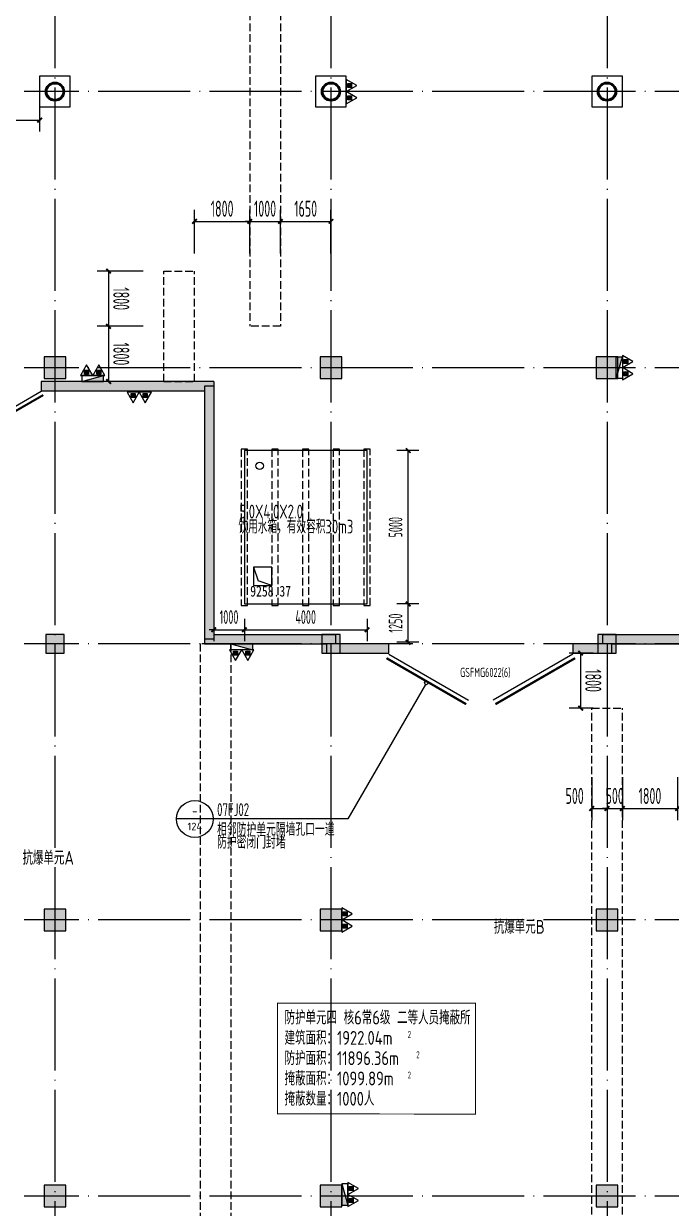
# Model space of a CAD drawing. Extents: x -473190 to 2138458, y -81875 to 2633646.
# Drawn here: x 561168 to 582284, y 44542 to 83157 of the extents above; entities that cross this region are included whole.
import ezdxf
from ezdxf.enums import TextEntityAlignment as Align

# ---------------------------------------------------------------- set-up
doc = ezdxf.new("R2010")
doc.units = 0
doc.header["$LTSCALE"] = 1000
for name, pattern in [('__DASH', [0.35, 0.25, -0.1]), ('DASH', [0.35, 0.25, -0.1]), ('DOTE', [2.42, 2, -0.2, 0.02, -0.2])]:
    doc.linetypes.add(name, pattern=pattern)
for name, color, linetype in [('A-COLUMN', 2, 'Continuous'), ('A-PUB_HATCH', 8, 'Continuous'), ('A-WALL', 2, 'Continuous'), ('DIM_IDEN', 3, 'Continuous'), ('DOTE', 1, 'DOTE'), ('PUB_DIM', 3, 'Continuous'), ('PUB_HATCH', 8, 'Continuous'), ('PUB_TEXT', 7, 'Continuous'), ('RF-KBGQ', 15, 'Continuous'), ('RF-M', 4, 'Continuous'), ('RF-MBH', 11, 'Continuous'), ('RF-QT', 30, 'Continuous'), ('S-柱', 51, 'Continuous'), ('S-柱-填充', 8, 'Continuous'), ('TWT_DASH', 8, 'DASH'), ('TWT_水箱', 7, 'Continuous'), ('W-EQUIP_消火栓', 7, 'Continuous'), ('W-EQUIP_灭火器', 7, 'Continuous'), ('索引线', 252, 'Continuous')]:
    doc.layers.add(name, color=color, linetype=linetype)
doc.layers.add('RF-WZ', color=110, linetype='Continuous', lineweight=0)
doc.styles.add('_TCH_DIM_T3', font='tssdeng.shx', dxfattribs={"width": 0.564706, "bigfont": '@@@tssdchn.shx'})
doc.styles.add('_TCH_WINDOW', font='tssdeng.shx', dxfattribs={"width": 0.8, "height": 3.5, "bigfont": 'tssdchn.shx'})
doc.styles.add('STANDARD_T3', font='gbenor.shx', dxfattribs={"bigfont": 'gbcbig.shx'})
doc.styles.add('TYDG_01', font='', dxfattribs={"width": 0.8})
doc.styles.add('TYDG_02', font='TSSDENG', dxfattribs={"width": 0.8, "bigfont": 'TSSDCHN'})
doc.styles.get('TYDG_01').set_extended_font_data('SimSun')
doc.dimstyles.new('_TCH_ARCH&&150', dxfattribs={"dimtxt": 525, "dimasz": 150, "dimexe": 375, "dimexo": 450, "dimgap": 150, "dimtad": 1, "dimdec": 0, "dimzin": 0, "dimdsep": 46, "dimtxsty": '_TCH_DIM_T3', "dimblk": 'ARCHTICK', "dimcen": 0.09, "dimclrt": 7, "dimazin": 2, "dimtfac": 1, "dimtdec": 0, "dimtix": 1, "dimtmove": 2, "dimatfit": 3, "dimfxl": 0, "dimtolj": 1, "dimtzin": 0, "dimarcsym": 0})
doc.dimstyles.new('_TWT_ARCH&&150', dxfattribs={"dimtxt": 446.25, "dimasz": 150, "dimexe": 375, "dimexo": 450, "dimgap": 189.375, "dimtad": 1, "dimdec": 0, "dimzin": 0, "dimdsep": 46, "dimtxsty": '_TCH_DIM_T3', "dimblk": 'ARCHTICK', "dimcen": 0.09, "dimclrt": 7, "dimazin": 2, "dimtfac": 1, "dimtdec": 0, "dimtix": 1, "dimtmove": 2, "dimatfit": 3, "dimfxl": 0, "dimtolj": 1, "dimtzin": 0, "dimarcsym": 0})
doc.dimstyles.new('STANDARD&&150', dxfattribs={"dimtxt": 525, "dimasz": 150, "dimexe": 375, "dimexo": 450, "dimgap": 225, "dimtad": 1, "dimdec": 0, "dimzin": 0, "dimdsep": 46, "dimtxsty": 'STANDARD_T3', "dimblk": 'ARCHTICK', "dimcen": 0.09, "dimadec": 0, "dimazin": 0, "dimtfac": 1, "dimtdec": 0, "dimtix": 1, "dimtmove": 2, "dimatfit": 3, "dimfxl": 0, "dimtolj": 1, "dimtzin": 0, "dimarcsym": 0})

# ---------------------------------------------------------------- blocks, each defined once
blk = doc.blocks.new('A$C7EFF042E')
at = {"layer": 'A-COLUMN', "color": 6}
for p, q in [((750, -65750), (-250, -65750)), ((-250, -65750), (-250, -66750)), ((750, -66750), (750, -65750)), ((9750, -65750), (8750, -65750)), ((8750, -65750), (8750, -66750)), ((9750, -66750), (9750, -65750)), ((18750, -65750), (17750, -65750)), ((17750, -65750), (17750, -66750)), ((18750, -66750), (18750, -65750)), ((-250, -66750), (750, -66750)), ((8750, -66750), (9750, -66750)), ((17750, -66750), (18750, -66750))]:
    blk.add_line(p, q, dxfattribs=at)
at = {"layer": 'S-柱', "color": 6, "lineweight": 35}
for centre in [(250, -66250), (250, -66250), (9250, -66250), (9250, -66250), (18250, -66250), (18250, -66250)]:
    blk.add_circle(centre, 300, dxfattribs=at)
at = {"layer": 'S-柱-填充', "color": 6, "lineweight": 35}
for points in [[(-20, -66250, -1), (520, -66250, -1)], [(8980, -66250, -1), (9520, -66250, -1)], [(17980, -66250, -1), (18520, -66250, -1)]]:
    blk.add_lwpolyline(points, format="xyb", close=True, dxfattribs=at)
blk = doc.blocks.new('A$C4F5A101F')
at = {"layer": 'DOTE', "color": 16, "linetype": 'DOTE', "ltscale": 1.5}
for p, q in [((-167489.7, 16373.7), (-167489.7, -213765.2)), ((-158489.7, 16373.7), (-158489.7, -213765.2)), ((-149489.7, 16373.7), (-149489.7, -213765.2)), ((-39660.8, -74507.4), (-168489.7, -74507.4))]:
    blk.add_line(p, q, dxfattribs=at)
at = {"layer": 'DOTE', "color": 127, "linetype": 'DOTE', "ltscale": 1.5}
for p, q in [((-39660.8, -83507.4), (-168489.7, -83507.4)), ((-39660.8, -92507.4), (-168489.7, -92507.4)), ((-39660.8, -101507.4), (-168489.7, -101507.4)), ((-39660.8, -110507.4), (-168489.7, -110507.4))]:
    blk.add_line(p, q, dxfattribs=at)
blk = doc.blocks.new('$TwtSys$00000434')
for p, q in [((-0.5, 0.5), (-0.5, -0.5)), ((-0.5, -0.5), (0.5, 0.5)), ((0.5, 0.5), (-0.5, 0.5)), ((0.5, -0.5), (0.5, 0.5)), ((-0.5, -0.5), (0.5, -0.5))]:
    blk.add_line(p, q)
blk.add_solid([(0.5, -0.5), (0.5, 0.5), (-0.5, -0.5)])
blk = doc.blocks.new('$TwtSys$00000546')
h = blk.add_hatch()
h.set_pattern_fill('ANSI31', color=256, scale=200, style=0)
h.set_pattern_definition([(45, (-38543.802, -6670.83), (-17.67767, 17.67767), [])])
h.paths.add_polyline_path([(-65, 174), (65, 174), (65, 44), (-65, 44)])
for points in [[(0, 344), (-198, 0), (198, 0)], [(-65, 174), (65, 174), (65, 44), (-65, 44)]]:
    blk.add_lwpolyline(points, close=True)
blk = doc.blocks.new('$DorLib2D$00000207')
at = {"color": 0}
for p, q in [((-0.5, 0.0313), (-0.067, 0.2813)), ((0.5, 0.0313), (0.067, 0.2813))]:
    blk.add_line(p, q, dxfattribs=at)
at = {"color": 0, "const_width": 0.0125}
for points in [[(-0.5125, 0.0529), (-0.0795, 0.3029)], [(0.5125, 0.0529), (0.0795, 0.3029)]]:
    blk.add_lwpolyline(points, dxfattribs=at)
blk = doc.blocks.new('rfk')
at = {"layer": 'A-PUB_HATCH'}
for points in [[(451923.2, -744210.2), (446298.1, -744210.2), (446298.1, -744510.2), (451623.2, -744510.2)], [(451923.2, -752460.2), (451623.2, -752760.2), (455598.2, -752760.2), (455898.2, -752460.2)], [(455898.2, -752460.2), (455598.2, -752760.2), (455598.2, -753060.2), (455898.2, -752760.2)], [(464598.2, -752460.2), (464898.2, -752760.2), (473598.2, -752760.2), (473898.2, -752460.2)], [(464898.2, -752760.2), (464598.2, -752460.2), (464598.2, -752760.2), (464898.2, -753060.2)], [(455598.2, -753060.2), (457633.3, -753060.2), (457633.3, -752760.2), (455898.2, -752760.2)], [(464598.2, -752760.2), (463633.3, -752760.2), (463633.3, -753060.2), (464898.2, -753060.2)]]:
    blk.add_hatch(color=256, dxfattribs=at).paths.add_polyline_path(points)
at = {"layer": 'PUB_HATCH'}
blk.add_hatch(color=256, dxfattribs=at).paths.add_polyline_path([(451923.2, -744210.2), (451623.2, -744510.2), (451623.2, -752760.2), (451923.2, -752460.2)])
at = {"layer": 'RF-QT'}
for p, q in [((451923.2, -744210.2), (446298.1, -744210.2)), ((446298.1, -744210.2), (446298.1, -744510.2)), ((451923.2, -744210.2), (451923.2, -752460.2)), ((446298.1, -744510.2), (451623.2, -744510.2)), ((451623.2, -744510.2), (451623.2, -752760.2)), ((451923.2, -752460.2), (455898.2, -752460.2)), ((455898.2, -752460.2), (455898.2, -752760.2)), ((464598.2, -752460.2), (473898.2, -752460.2)), ((464598.2, -752460.2), (464598.2, -752760.2)), ((451623.2, -752760.2), (455598.2, -752760.2)), ((455598.2, -752760.2), (455598.2, -753060.2)), ((457633.3, -752760.2), (455898.2, -752760.2)), ((457633.3, -753060.2), (457633.3, -752760.2)), ((464598.2, -752760.2), (463633.3, -752760.2)), ((463633.3, -752760.2), (463633.3, -753060.2)), ((464898.2, -752760.2), (473598.2, -752760.2)), ((464898.2, -752760.2), (464898.2, -753060.2)), ((455598.2, -753060.2), (457633.3, -753060.2)), ((463633.3, -753060.2), (464898.2, -753060.2))]:
    blk.add_line(p, q, dxfattribs=at)
at = {"layer": 'RF-M'}
ref = blk.add_blockref('$DorLib2D$00000207', (443548.1, -744360.2), dxfattribs=dict(at, xscale=-5500, yscale=-5500, zscale=300, rotation=4.176980825582508e-12))
ref.add_attrib('A', 'GSFMG5522(6)', (442785.7, -744036.9), dxfattribs={"layer": 'RF-MBH', "height": 297.5, "style": '_TCH_WINDOW', "width": 0.564706})
ref = blk.add_blockref('$DorLib2D$00000207', (460633.3, -752910.2), dxfattribs=dict(at, xscale=6000, yscale=6000, zscale=300, rotation=180))
ref.add_attrib('A', 'GSFMG6022(6)', (459960.6, -753840.1), dxfattribs={"layer": 'RF-MBH', "height": 297.5, "style": '_TCH_WINDOW', "width": 0.564706})
blk = doc.blocks.new('_ArchTick')
at = {"color": 0, "linetype": 'ByBlock', "const_width": 0.4}
blk.add_lwpolyline([(-0.5, -0.5), (0.5, 0.5)], dxfattribs=at)
blk = doc.blocks.new('*D5714')
at = {"layer": 'Defpoints', "color": 0, "transparency": 16777216}
for p in [(-236419, -225929), (-234619, -225929), (-234619, -227509)]:
    blk.add_point(p, dxfattribs=at)
at = {"layer": 'PUB_DIM', "color": 0, "lineweight": -2, "transparency": 16777216}
for p, q in [((-236419, -226379), (-236419, -227884)), ((-234619, -226379), (-234619, -227884)), ((-236419, -227509), (-234619, -227509))]:
    blk.add_line(p, q, dxfattribs=at)
at = {"layer": 'PUB_DIM', "color": 0, "lineweight": -2, "transparency": 16777216, "xscale": 150, "yscale": 150, "zscale": 150, "rotation": 180}
blk.add_blockref('_ArchTick', (-236419, -227509), dxfattribs=at)
at = {"layer": 'PUB_DIM', "color": 0, "lineweight": -2, "transparency": 16777216, "xscale": 150, "yscale": 150, "zscale": 150}
blk.add_blockref('_ArchTick', (-234619, -227509), dxfattribs=at)
at = {"layer": 'PUB_DIM', "color": 7, "transparency": 16777216, "insert": (-235519, -227096), "char_height": 525, "attachment_point": 5, "style": '_TCH_DIM_T3'}
blk.add_mtext('\\A1;1800', dxfattribs=at)
blk = doc.blocks.new('*D5715')
at = {"layer": 'Defpoints', "color": 0, "transparency": 16777216}
for p in [(-234619, -225929), (-232819, -225929), (-232819, -227509)]:
    blk.add_point(p, dxfattribs=at)
at = {"layer": 'PUB_DIM', "color": 0, "lineweight": -2, "transparency": 16777216}
for p, q in [((-234619, -226379), (-234619, -227884)), ((-232819, -226379), (-232819, -227884)), ((-234619, -227509), (-232819, -227509))]:
    blk.add_line(p, q, dxfattribs=at)
at = {"layer": 'PUB_DIM', "color": 0, "lineweight": -2, "transparency": 16777216, "xscale": 150, "yscale": 150, "zscale": 150, "rotation": 180}
blk.add_blockref('_ArchTick', (-234619, -227509), dxfattribs=at)
at = {"layer": 'PUB_DIM', "color": 0, "lineweight": -2, "transparency": 16777216, "xscale": 150, "yscale": 150, "zscale": 150}
blk.add_blockref('_ArchTick', (-232819, -227509), dxfattribs=at)
at = {"layer": 'PUB_DIM', "color": 7, "transparency": 16777216, "insert": (-233719, -227096), "char_height": 525, "attachment_point": 5, "style": '_TCH_DIM_T3'}
blk.add_mtext('\\A1;1800', dxfattribs=at)
blk = doc.blocks.new('*D5717')
at = {"layer": 'Defpoints', "color": 0, "transparency": 16777216}
for p in [(-238041, -222908), (-236539, -222908), (-236539, -224708)]:
    blk.add_point(p, dxfattribs=at)
at = {"layer": 'PUB_DIM', "color": 0, "lineweight": -2, "transparency": 16777216}
for p, q in [((-236989, -222908), (-238416, -222908)), ((-238041, -224708), (-238041, -222908)), ((-236989, -224708), (-238416, -224708))]:
    blk.add_line(p, q, dxfattribs=at)
at = {"layer": 'PUB_DIM', "color": 0, "lineweight": -2, "transparency": 16777216, "xscale": 150, "yscale": 150, "zscale": 150}
for p, rotation in [((-238041, -222908), 90), ((-238041, -224708), 270)]:
    blk.add_blockref('_ArchTick', p, dxfattribs=dict(at, rotation=rotation))
at = {"layer": 'PUB_DIM', "color": 7, "transparency": 16777216, "insert": (-238453, -223808), "char_height": 525, "attachment_point": 5, "rotation": 90, "style": '_TCH_DIM_T3'}
blk.add_mtext('\\A1;1800', dxfattribs=at)
blk = doc.blocks.new('*D5718')
at = {"layer": 'Defpoints', "color": 0, "transparency": 16777216}
for p in [(-238041, -221908), (-236539, -221908), (-236539, -222908)]:
    blk.add_point(p, dxfattribs=at)
at = {"layer": 'PUB_DIM', "color": 0, "lineweight": -2, "transparency": 16777216}
for p, q in [((-236989, -221908), (-238416, -221908)), ((-238041, -221908), (-238041, -221758)), ((-238041, -222908), (-238041, -221908)), ((-236989, -222908), (-238416, -222908)), ((-238041, -222908), (-238041, -223058))]:
    blk.add_line(p, q, dxfattribs=at)
at = {"layer": 'PUB_DIM', "color": 0, "lineweight": -2, "transparency": 16777216, "xscale": 150, "yscale": 150, "zscale": 150}
for p, rotation in [((-238041, -221908), 270), ((-238041, -222908), 90)]:
    blk.add_blockref('_ArchTick', p, dxfattribs=dict(at, rotation=rotation))
at = {"layer": 'PUB_DIM', "color": 7, "transparency": 16777216, "insert": (-238453, -222408), "char_height": 525, "attachment_point": 5, "rotation": 90, "style": '_TCH_DIM_T3'}
blk.add_mtext('\\A1;1000', dxfattribs=at)
blk = doc.blocks.new('*D5719')
at = {"layer": 'Defpoints', "color": 0, "transparency": 16777216}
for p in [(-238041, -220258), (-236539, -220258), (-236539, -221908)]:
    blk.add_point(p, dxfattribs=at)
at = {"layer": 'PUB_DIM', "color": 0, "lineweight": -2, "transparency": 16777216}
for p, q in [((-236989, -220258), (-238416, -220258)), ((-238041, -221908), (-238041, -220258)), ((-236989, -221908), (-238416, -221908))]:
    blk.add_line(p, q, dxfattribs=at)
at = {"layer": 'PUB_DIM', "color": 0, "lineweight": -2, "transparency": 16777216, "xscale": 150, "yscale": 150, "zscale": 150}
for p, rotation in [((-238041, -220258), 90), ((-238041, -221908), 270)]:
    blk.add_blockref('_ArchTick', p, dxfattribs=dict(at, rotation=rotation))
at = {"layer": 'PUB_DIM', "color": 7, "transparency": 16777216, "insert": (-238453, -221083), "char_height": 525, "attachment_point": 5, "rotation": 90, "style": '_TCH_DIM_T3'}
blk.add_mtext('\\A1;1650', dxfattribs=at)
blk = doc.blocks.new('*D5731')
at = {"layer": 'Defpoints', "color": 0, "transparency": 16777216}
for p in [(-220370, -208958), (-218899, -208958), (-220370, -210758)]:
    blk.add_point(p, dxfattribs=at)
at = {"layer": 'PUB_DIM', "color": 0, "lineweight": -2, "transparency": 16777216}
for p, q in [((-219920, -208958), (-218524, -208958)), ((-218899, -210758), (-218899, -208958)), ((-219920, -210758), (-218524, -210758))]:
    blk.add_line(p, q, dxfattribs=at)
at = {"layer": 'PUB_DIM', "color": 0, "lineweight": -2, "transparency": 16777216, "xscale": 150, "yscale": 150, "zscale": 150}
for p, rotation in [((-218899, -208958), 90), ((-218899, -210758), 270)]:
    blk.add_blockref('_ArchTick', p, dxfattribs=dict(at, rotation=rotation))
at = {"layer": 'PUB_DIM', "color": 7, "transparency": 16777216, "insert": (-219311, -209858), "char_height": 525, "attachment_point": 5, "rotation": 90, "style": '_TCH_DIM_T3'}
blk.add_mtext('\\A1;1800', dxfattribs=at)
blk = doc.blocks.new('*D5732')
at = {"layer": 'Defpoints', "color": 0, "transparency": 16777216}
for p in [(-220370, -210758), (-218899, -210758), (-220370, -211258)]:
    blk.add_point(p, dxfattribs=at)
at = {"layer": 'PUB_DIM', "color": 0, "lineweight": -2, "transparency": 16777216}
for p, q in [((-219920, -210758), (-218524, -210758)), ((-218899, -210758), (-218899, -210608)), ((-218899, -211258), (-218899, -210758)), ((-219920, -211258), (-218524, -211258)), ((-218899, -211258), (-218899, -211408))]:
    blk.add_line(p, q, dxfattribs=at)
at = {"layer": 'PUB_DIM', "color": 0, "lineweight": -2, "transparency": 16777216, "xscale": 150, "yscale": 150, "zscale": 150}
for p, rotation in [((-218899, -210758), 270), ((-218899, -211258), 90)]:
    blk.add_blockref('_ArchTick', p, dxfattribs=dict(at, rotation=rotation))
at = {"layer": 'PUB_DIM', "color": 7, "transparency": 16777216, "insert": (-219311, -211008), "char_height": 525, "attachment_point": 5, "rotation": 90, "style": '_TCH_DIM_T3'}
blk.add_mtext('\\A1;500', dxfattribs=at)
blk = doc.blocks.new('*D5733')
at = {"layer": 'Defpoints', "color": 0, "transparency": 16777216}
for p in [(-220370, -211258), (-218899, -211258), (-220370, -211758)]:
    blk.add_point(p, dxfattribs=at)
at = {"layer": 'PUB_DIM', "color": 0, "lineweight": -2, "transparency": 16777216}
for p, q in [((-219920, -211258), (-218524, -211258)), ((-218899, -211758), (-218899, -211258)), ((-219920, -211758), (-218524, -211758))]:
    blk.add_line(p, q, dxfattribs=at)
at = {"layer": 'PUB_DIM', "color": 0, "lineweight": -2, "transparency": 16777216, "xscale": 150, "yscale": 150, "zscale": 150}
for p, rotation in [((-218899, -211258), 90), ((-218899, -211758), 270)]:
    blk.add_blockref('_ArchTick', p, dxfattribs=dict(at, rotation=rotation))
at = {"layer": 'PUB_DIM', "color": 7, "transparency": 16777216, "insert": (-219311, -212313), "char_height": 525, "attachment_point": 5, "rotation": 90, "style": '_TCH_DIM_T3'}
blk.add_mtext('\\A1;500', dxfattribs=at)
blk = doc.blocks.new('*D5734')
at = {"layer": 'Defpoints', "color": 0, "transparency": 16777216}
for p in [(-223969, -211258), (-222170, -211258), (-222170, -212117)]:
    blk.add_point(p, dxfattribs=at)
at = {"layer": 'PUB_DIM', "color": 0, "lineweight": -2, "transparency": 16777216}
for p, q in [((-223969, -211708), (-223969, -212492)), ((-222170, -211708), (-222170, -212492)), ((-223969, -212117), (-222170, -212117))]:
    blk.add_line(p, q, dxfattribs=at)
at = {"layer": 'PUB_DIM', "color": 0, "lineweight": -2, "transparency": 16777216, "xscale": 150, "yscale": 150, "zscale": 150, "rotation": 180}
blk.add_blockref('_ArchTick', (-223969, -212117), dxfattribs=at)
at = {"layer": 'PUB_DIM', "color": 0, "lineweight": -2, "transparency": 16777216, "xscale": 150, "yscale": 150, "zscale": 150}
blk.add_blockref('_ArchTick', (-222170, -212117), dxfattribs=at)
at = {"layer": 'PUB_DIM', "color": 7, "transparency": 16777216, "insert": (-223070, -211705), "char_height": 525, "attachment_point": 5, "style": '_TCH_DIM_T3'}
blk.add_mtext('\\A1;1800 ', dxfattribs=at)
blk = doc.blocks.new('*D5943')
at = {"layer": 'Defpoints', "color": 0, "transparency": 16777216}
for p in [(-77481, -95400), (-76681, -95400), (-76681, -96650)]:
    blk.add_point(p, dxfattribs=at)
at = {"layer": 'TWT_水箱', "color": 0, "lineweight": -2, "transparency": 16777216}
for p, q in [((-77131, -95400), (-77856, -95400)), ((-77481, -96650), (-77481, -95400)), ((-77131, -96650), (-77856, -96650))]:
    blk.add_line(p, q, dxfattribs=at)
at = {"layer": 'TWT_水箱', "color": 0, "lineweight": -2, "transparency": 16777216, "xscale": 150, "yscale": 150, "zscale": 150}
for p, rotation in [((-77481, -95400), 90), ((-77481, -96650), 270)]:
    blk.add_blockref('_ArchTick', p, dxfattribs=dict(at, rotation=rotation))
at = {"layer": 'TWT_水箱', "color": 7, "transparency": 16777216, "insert": (-77894, -96025), "char_height": 446.2, "attachment_point": 5, "rotation": 90, "style": '_TCH_DIM_T3'}
blk.add_mtext('\\A1;1250', dxfattribs=at)
blk = doc.blocks.new('*D5944')
at = {"layer": 'Defpoints', "color": 0, "transparency": 16777216}
for p in [(-77481, -90400), (-76681, -90400), (-76681, -95400)]:
    blk.add_point(p, dxfattribs=at)
at = {"layer": 'TWT_水箱', "color": 0, "lineweight": -2, "transparency": 16777216}
for p, q in [((-77131, -90400), (-77856, -90400)), ((-77481, -95400), (-77481, -90400)), ((-77131, -95400), (-77856, -95400))]:
    blk.add_line(p, q, dxfattribs=at)
at = {"layer": 'TWT_水箱', "color": 0, "lineweight": -2, "transparency": 16777216, "xscale": 150, "yscale": 150, "zscale": 150}
for p, rotation in [((-77481, -90400), 90), ((-77481, -95400), 270)]:
    blk.add_blockref('_ArchTick', p, dxfattribs=dict(at, rotation=rotation))
at = {"layer": 'TWT_水箱', "color": 7, "transparency": 16777216, "insert": (-77894, -92900), "char_height": 446.2, "attachment_point": 5, "rotation": 90, "style": '_TCH_DIM_T3'}
blk.add_mtext('\\A1;5000', dxfattribs=at)
blk = doc.blocks.new('*D5945')
at = {"layer": 'Defpoints', "color": 0, "transparency": 16777216}
for p in [(-83825, -95440), (-82825, -95440), (-82825, -96240)]:
    blk.add_point(p, dxfattribs=at)
at = {"layer": 'TWT_水箱', "color": 0, "lineweight": -2, "transparency": 16777216}
for p, q in [((-83825, -95890), (-83825, -96615)), ((-82825, -95890), (-82825, -96615)), ((-83825, -96240), (-83975, -96240)), ((-83825, -96240), (-82825, -96240)), ((-82825, -96240), (-82675, -96240))]:
    blk.add_line(p, q, dxfattribs=at)
at = {"layer": 'TWT_水箱', "color": 0, "lineweight": -2, "transparency": 16777216, "xscale": 150, "yscale": 150, "zscale": 150}
blk.add_blockref('_ArchTick', (-83825, -96240), dxfattribs=at)
at = {"layer": 'TWT_水箱', "color": 0, "lineweight": -2, "transparency": 16777216, "xscale": 150, "yscale": 150, "zscale": 150, "rotation": 180}
blk.add_blockref('_ArchTick', (-82825, -96240), dxfattribs=at)
at = {"layer": 'TWT_水箱', "color": 7, "transparency": 16777216, "insert": (-83325, -95827), "char_height": 446.2, "attachment_point": 5, "style": '_TCH_DIM_T3'}
blk.add_mtext('\\A1;1000', dxfattribs=at)
blk = doc.blocks.new('*D5946')
at = {"layer": 'Defpoints', "color": 0, "transparency": 16777216}
for p in [(-82825, -95440), (-78825, -95440), (-78825, -96240)]:
    blk.add_point(p, dxfattribs=at)
at = {"layer": 'TWT_水箱', "color": 0, "lineweight": -2, "transparency": 16777216}
for p, q in [((-82825, -95890), (-82825, -96615)), ((-78825, -95890), (-78825, -96615)), ((-82825, -96240), (-78825, -96240))]:
    blk.add_line(p, q, dxfattribs=at)
at = {"layer": 'TWT_水箱', "color": 0, "lineweight": -2, "transparency": 16777216, "xscale": 150, "yscale": 150, "zscale": 150, "rotation": 180}
blk.add_blockref('_ArchTick', (-82825, -96240), dxfattribs=at)
at = {"layer": 'TWT_水箱', "color": 0, "lineweight": -2, "transparency": 16777216, "xscale": 150, "yscale": 150, "zscale": 150}
blk.add_blockref('_ArchTick', (-78825, -96240), dxfattribs=at)
at = {"layer": 'TWT_水箱', "color": 7, "transparency": 16777216, "insert": (-80825, -95827), "char_height": 446.2, "attachment_point": 5, "style": '_TCH_DIM_T3'}
blk.add_mtext('\\A1;4000', dxfattribs=at)
blk = doc.blocks.new('*D3511')
at = {"layer": 'Defpoints', "color": 0, "transparency": 16777216}
for p in [(556212, 81442), (561687, 81442), (561687, 80013)]:
    blk.add_point(p, dxfattribs=at)
at = {"layer": 'PUB_DIM', "color": 0, "lineweight": -2, "transparency": 16777216}
for p, q in [((556212, 80992), (556212, 79638)), ((561687, 80992), (561687, 79638)), ((556212, 80013), (561687, 80013))]:
    blk.add_line(p, q, dxfattribs=at)
at = {"layer": 'PUB_DIM', "color": 0, "lineweight": -2, "transparency": 16777216, "xscale": 150, "yscale": 150, "zscale": 150, "rotation": 180}
blk.add_blockref('_ArchTick', (556212, 80013), dxfattribs=at)
at = {"layer": 'PUB_DIM', "color": 0, "lineweight": -2, "transparency": 16777216, "xscale": 150, "yscale": 150, "zscale": 150}
blk.add_blockref('_ArchTick', (561687, 80013), dxfattribs=at)
at = {"layer": 'PUB_DIM', "color": 0, "transparency": 16777216, "insert": (558950, 80500), "char_height": 525, "attachment_point": 5, "style": 'STANDARD_T3'}
blk.add_mtext('\\A1;5475', dxfattribs=at)
blk = doc.blocks.new('_FZH')
blk.add_lwpolyline([(-0.5, -0.5), (0.5, -0.5), (0.5, 0.5), (-0.5, 0.5)], close=True)
at = {"layer": 'PUB_HATCH'}
blk.add_solid([(-0.5, -0.5), (0.5, -0.5), (-0.5, 0.5), (0.5, 0.5)], dxfattribs=at)
blk = doc.blocks.new('zsgc')
at = {"layer": 'RF-KBGQ', "color": 15, "linetype": 'DASH'}
for p, q in [((-197270.2, -210757.9), (-222170.2, -210757.9)), ((-222170.2, -211757.9), (-222170.2, -210757.9)), ((-197270.2, -211757.9), (-222170.2, -211757.9)), ((-256044.5, -221907.7), (-234619.5, -221907.7)), ((-234619.5, -221907.7), (-234619.5, -222907.7)), ((-256044.5, -222907.7), (-234619.5, -222907.7)), ((-224269.5, -223519), (-199069.5, -223519)), ((-224269.5, -223519), (-224269.5, -224519)), ((-232819.5, -224707.7), (-236419.5, -224707.7)), ((-236419.5, -225707.7), (-236419.5, -224707.7)), ((-232819.5, -225707.7), (-232819.5, -224707.7)), ((-224269.5, -224519), (-199069.5, -224519)), ((-232819.5, -225707.7), (-236419.5, -225707.7))]:
    blk.add_line(p, q, dxfattribs=at)
at = {"layer": 'RF-WZ', "style": 'TYDG_02', "width": 0.8}
for s, p in [('抗爆单元B', (-214819.5, -214949.9)), ('抗爆单元A', (-217069.3, -230316.8))]:
    blk.add_text(s, height=450, rotation=90, dxfattribs=at).set_placement(p)
at = {"layer": 'PUB_DIM'}
for p1, p2, distance, picture, middle in [((-220370.2, -210757.9), (-220370.2, -208957.9), -1471.7, '*D5731', (-219311, -209857.9)), ((-220370.2, -211257.9), (-220370.2, -210757.9), -1471.7, '*D5732', (-219311, -211007.9)), ((-236538.8, -221907.7), (-236538.8, -220257.9), 1502.2, '*D5719', (-238453.5, -221082.8)), ((-236538.8, -222907.7), (-236538.8, -221907.7), 1502.2, '*D5718', (-238453.5, -222407.7)), ((-236538.8, -224707.7), (-236538.8, -222907.7), 1502.2, '*D5717', (-238453.5, -223807.7)), ((-236419.5, -225929.2), (-234619.5, -225929.2), -1579.6, '*D5714', (-235519.5, -227096.3)), ((-234619.5, -225929.2), (-232819.5, -225929.2), -1579.6, '*D5715', (-233719.5, -227096.3))]:
    dim = blk.add_aligned_dim(p1=p1, p2=p2, distance=distance, dimstyle='_TCH_ARCH&&150', dxfattribs=at)
    dim.commit()
    dim.dimension.update_dxf_attribs({"geometry": picture, "text_midpoint": middle})
dim = blk.add_linear_dim(base=(-218898.5, -211257.9), p1=(-220370.2, -211757.9), p2=(-220370.2, -211257.9), angle=90, dimstyle='_TCH_ARCH&&150', dxfattribs=at)
dim.commit()
dim.dimension.update_dxf_attribs({"geometry": '*D5733', "text_midpoint": (-219311, -212312.9), "dimtype": 161})
dim = blk.add_aligned_dim(p1=(-223969.5, -211257.9), p2=(-222170.2, -211257.9), distance=-859.1, text='1800 ', dimstyle='_TCH_ARCH&&150', dxfattribs=at)
dim.commit()
dim.dimension.update_dxf_attribs({"geometry": '*D5734', "text_midpoint": (-223069.8, -211704.6)})
blk = doc.blocks.new('A$C4CB31E69')
at = {"layer": 'TWT_DASH'}
for points in [[(-82725, -95450), (-82725, -90350), (-82925, -90350), (-82925, -95450)], [(-81725, -95450), (-81725, -90350), (-81925, -90350), (-81925, -95450)], [(-80725, -95450), (-80725, -90350), (-80925, -90350), (-80925, -95450)], [(-79725, -95450), (-79725, -90350), (-79925, -90350), (-79925, -95450)], [(-78725, -95450), (-78725, -90350), (-78925, -90350), (-78925, -95450)]]:
    blk.add_lwpolyline(points, close=True, dxfattribs=at)
at = {"layer": 'TWT_水箱'}
for p in [(-82525, -94200), (-81925, -94800)]:
    blk.add_line(p, (-82375, -94650), dxfattribs=at)
for points in [[(-78825, -95400), (-78825, -90400), (-82825, -90400), (-82825, -95400)], [(-81925, -94800), (-81925, -94200), (-82525, -94200), (-82525, -94800)]]:
    blk.add_lwpolyline(points, close=True, dxfattribs=at)
at = {"layer": 'TWT_水箱', "color": 2, "linetype": 'Continuous'}
blk.add_circle((-82325, -90900), 120, dxfattribs=at)
at = {"layer": 'TWT_水箱', "style": 'TYDG_02', "width": 0.7}
for s, p in [('5.0X4.0X2.0', (-82988.8, -92613.5)), ('饮用水箱，有效容积30m3', (-83017.2, -93103.9))]:
    blk.add_text(s, height=450.002, dxfattribs=at).set_placement(p)
at = {"layer": 'TWT_水箱'}
for p1, p2, distance, picture, middle in [((-76681.2, -95400), (-76681.2, -90400), 800, '*D5944', (-77893.7, -92900)), ((-76681.2, -96650.4), (-76681.2, -95400), 800, '*D5943', (-77893.7, -96025.2)), ((-83825, -95439.6), (-82825, -95439.6), -800, '*D5945', (-83325, -95827.1)), ((-82825, -95439.6), (-78825, -95439.6), -800, '*D5946', (-80825, -95827.1))]:
    dim = blk.add_aligned_dim(p1=p1, p2=p2, distance=distance, dimstyle='_TWT_ARCH&&150', dxfattribs=at)
    dim.commit()
    dim.dimension.update_dxf_attribs({"geometry": picture, "text_midpoint": middle})

msp = doc.modelspace()

# ---------------------------------------------------------------- hatches: boundary and pattern name
at = {"layer": 'PUB_HATCH'}
msp.add_hatch(color=256, dxfattribs=at).paths.add_polyline_path([(567062.2, 71342.4), (567062.2, 63092.4), (567362.2, 63092.4), (567362.2, 71342.4)])

# ---------------------------------------------------------------- linework, layer by layer
at = {"layer": 'A-WALL'}
for p, q in [((567062.2, 71342.4), (567062.2, 63092.4)), ((567362.2, 71342.4), (567062.2, 71342.4)), ((567362.2, 71342.4), (567362.2, 63092.4)), ((567362.2, 63092.4), (567062.2, 63092.4))]:
    msp.add_line(p, q, dxfattribs=at)
at = {"layer": 'DIM_IDEN'}
for p, q in [((574268.3, 61616.2), (571742, 57233)), ((567347.4, 57233), (566147.4, 57233)), ((571742, 57233), (567347.4, 57233))]:
    msp.add_line(p, q, dxfattribs=at)
for centre, radius in [((574297.4, 61666.7), 58.2), ((566747.4, 57233), 600)]:
    msp.add_circle(centre, radius, dxfattribs=at)
at = {"layer": 'RF-WZ', "linetype": '__DASH', "ltscale": 1.5, "const_width": 30}
msp.add_lwpolyline([(569441.5, 51225.5), (575903, 51225.5), (575903, 47610.5), (569441.5, 47625.5), (569441.5, 51225.5)], dxfattribs=at)

# ---------------------------------------------------------------- block references
at = {"rotation": 270}
msp.add_blockref('zsgc', (791445.2, -161327.1), dxfattribs=at)
msp.add_blockref('A$C4CB31E69', (651187.2, 159642.4))
at = {"layer": 'A-COLUMN', "rotation": 90}
for p, xscale, yscale, zscale in [((562187.2, 71942.4), 700, 700, 700), ((571187.2, 71942.4), 700, 700, 700), ((580187.2, 71942.4), 700, 700, 700), ((562187.2, 62942.4), 600, 600, 600), ((571187.2, 62942.4), 600, 600, 600), ((580187.2, 62942.4), 600, 600, 600), ((562187.2, 53942.4), 700, 700, 700), ((571187.2, 53942.4), 700, 700, 700), ((580187.2, 53942.4), 700, 700, 700), ((562187.2, 44942.4), 700, 700, 700), ((571187.2, 44942.4), 700, 700, 700), ((580187.2, 44942.4), 700, 700, 700)]:
    msp.add_blockref('_FZH', p, dxfattribs=dict(at, xscale=xscale, yscale=yscale, zscale=zscale))
at = {"layer": 'RF-QT'}
for name, p in [('A$C4F5A101F', (729676.9, 155449.8)), ('A$C7EFF042E', (561937.2, 147192.4))]:
    msp.add_blockref(name, p, dxfattribs=at)
at = {"layer": 'W-EQUIP_消火栓', "yscale": 200, "zscale": 700}
for p, xscale, rotation in [((580587.2, 71945.4), -700, 270), ((568276.2, 62842.4), -700, 180), ((571637.2, 44992.4), 700, 270)]:
    msp.add_blockref('$TwtSys$00000434', p, dxfattribs=dict(at, xscale=xscale, rotation=rotation))
at = {"layer": 'W-EQUIP_消火栓', "xscale": 700, "yscale": 200, "zscale": 700}
msp.add_blockref('$TwtSys$00000434', (563418.8, 71592.4), dxfattribs=at)
at = {"layer": 'W-EQUIP_灭火器'}
for p, rotation in [((571687.2, 81140.7), 270), ((571687.2, 80744), 270), ((580687.2, 72143.8), 270), ((580687.2, 71747), 270), ((564735.4, 71145.9), 180), ((565132.2, 71145.9), 180), ((568077.8, 62742.4), 180), ((568474.6, 62742.4), 180), ((571537.2, 54140.7), 270), ((571537.2, 53744), 270), ((571737.2, 45190.7), 270), ((571737.2, 44794), 270)]:
    msp.add_blockref('$TwtSys$00000546', p, dxfattribs=dict(at, rotation=rotation))
for p in [(563220.4, 71692.4), (563617.2, 71692.4)]:
    msp.add_blockref('$TwtSys$00000546', p, dxfattribs=at)
at = {"layer": '索引线'}
msp.add_blockref('rfk', (115439, 815702.6), dxfattribs=at)

# ---------------------------------------------------------------- texts
at = {"color": 2, "style": 'TYDG_01', "width": 0.8}
msp.add_text('9258.37', height=350, rotation=0.00058, dxfattribs=at).set_placement((568552.9, 64484.3))
at = {"layer": 'PUB_TEXT', "style": 'TYDG_02'}
for s, width, p in [('07FJ02', 0.64, (567473.4, 57326.6)), ('相邻防护单元隔墙孔口一道', 0.8, (567473.4, 56687)), ('防护密闭门封堵', 0.8, (567473.4, 56267))]:
    msp.add_text(s, height=420, dxfattribs=dict(at, width=width)).set_placement(p)
for s, height, width, p, p2 in [('-', 318.1, 0.962963, (566662.6, 57343.3), (566832.2, 57343.3)), ('124', 245.31, 1.238095, (566509.1, 56865.5), (566985.7, 56865.5))]:
    msp.add_text(s, height=height, dxfattribs=dict(at, width=width)).set_placement(p, p2, align=Align.FIT)
at = {"layer": 'RF-WZ', "style": 'TYDG_02'}
for s, height, width, p in [('防护单元四 核6常6级 二等人员掩蔽所', 450, 0.8, (569673.2, 50534.1)), ('建筑面积：1922.04m', 450, 0.8, (569673.2, 49872.6)), ('2', 225, 0.64, (573688.6, 50097.6)), ('防护面积：11896.36m', 450, 0.8, (569673.2, 49211.1)), ('2', 225, 0.64, (573965.5, 49436.1)), ('掩蔽面积：1099.89m', 450, 0.8, (569673.2, 48549.6)), ('2', 225, 0.64, (573688.6, 48774.6)), ('掩蔽数量：1000人', 450, 0.8, (569673.2, 47888.1))]:
    msp.add_text(s, height=height, dxfattribs=dict(at, width=width)).set_placement(p)

# ---------------------------------------------------------------- dimensions: what is measured, and where the dimension line sits
at = {"layer": 'PUB_DIM'}
dim = msp.add_aligned_dim(p1=(556212.2, 81442.4), p2=(561687.2, 81442.4), distance=-1429.8, dimstyle='STANDARD&&150', dxfattribs=at)
dim.commit()
dim.dimension.update_dxf_attribs({"geometry": '*D3511', "text_midpoint": (558949.7, 80500.1)})

doc.saveas('drawing.dxf')
